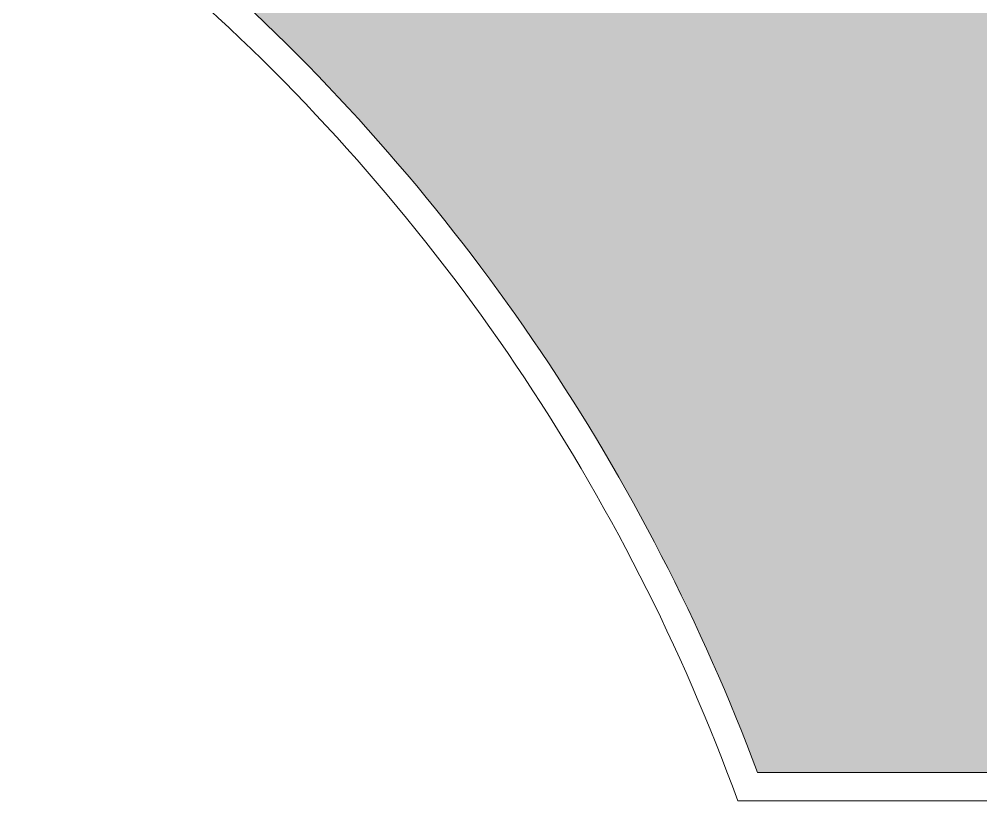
# Model space of a CAD drawing. Header units: metres. Extents: x 12093 to 20303, y 514 to 1412.
# Drawn here: x 19754.85 to 19759.94, y 806.64 to 810.78 of the extents above; entities that cross this region are included whole.
import ezdxf

# ---------------------------------------------------------------- set-up
doc = ezdxf.new("R2010")
doc.units = ezdxf.units.M
for name, color, linetype, lineweight in [('AREA VERDE', 62, 'Continuous', 13), ('grass', 64, 'Continuous', 13), ('MANZANAS-ORIGINALES', 147, 'Continuous', 9)]:
    doc.layers.add(name, color=color, linetype=linetype, lineweight=lineweight)

msp = doc.modelspace()

# ---------------------------------------------------------------- hatches: boundary and pattern name
at = {"layer": 'grass'}
h = msp.add_hatch(dxfattribs=at)
h.set_pattern_fill('AR-CONC', color=256, scale=0.004, style=0)
h.set_pattern_definition([(50, (0, 0), (0.728738676, -0.063756342), [0.0762, -0.8382]), (355, (0, 0), (-0.140971304, 0.764226572), [0.06096, -0.67056]), (100.451, (0.0607, -0.0053), (0.587770007, 0.700466751), [0.06476, -0.71236]), (46.1842, (0, 0.2032), (1.084316164, -0.16816931), [0.1143, -1.2573]), (96.6356, (0.0904, 0.1892), (0.94961694, 0.989702224), [0.09714, -1.06854]), (351.184, (0, 0.2032), (0.949618423, 0.98970047), [0.09144, -1.00584]), (21, (0.1016, 0.1524), (0.60645952, -0.409062074), [0.0762, -0.8382]), (326, (0.1016, 0.1524), (0.247208113, 0.736751864), [0.06096, -0.67056]), (71.4514, (0.15214, 0.1183), (0.853665963, 0.32769143), [0.06476, -0.71236]), (37.5, (0, 0), (0.012354413, 0.3382201555), [0, -0.662432, 0, -0.68072, 0, -0.6731]), (7.5, (0, 0), (0.26727865, 0.400722299), [0, -0.388112, 0, -0.647192, 0, -0.25654]), (327.5, (-0.22657, 0), (0.5423623807, -0.022914976), [0, -0.254, 0, -0.79248, 0, -1.05156]), (317.5, (-0.32817, 0), (0.592516726, 0.101705964), [0, -0.3302, 0, -0.526288, 0, -0.74676])])
h.paths.add_polyline_path([(19762.6703, 825.2874), (19762.18, 825.6336), (19763.6779, 827.7552), (19764.166, 827.4106), (19767.1448, 831.639, 0.025063), (19766.8597, 831.6533), (19751.3533, 831.6533), (19751.3533, 828.1378), (19751.9533, 828.1378), (19751.9533, 825.5406), (19751.3533, 825.5406), (19751.3533, 819.578), (19751.9533, 819.578), (19751.9533, 816.9808), (19751.3533, 816.9808), (19751.3533, 813.4325, -0.058435), (19753.6879, 812.5372), (19756.7316, 816.8577), (19756.2414, 817.2039), (19757.7393, 819.3255), (19758.2274, 818.9809)])
h.paths.add_polyline_path([(19760.5164, 817.3683), (19761.0052, 817.0247), (19759.5117, 814.9), (19759.0207, 815.2451), (19755.9769, 810.9246, -0.117537), (19758.7558, 806.7946), (19760.292, 806.7946), (19760.292, 807.3947), (19762.8891, 807.3947), (19762.8891, 806.7946), (19765.5886, 806.7946), (19765.5886, 807.3947), (19768.1857, 807.3947), (19768.1857, 806.7946), (19769.7097, 806.7946), (19769.7097, 828.8033, 0.111349), (19769.4339, 830.0264), (19766.455, 825.798), (19766.9438, 825.4545), (19765.4503, 823.3297), (19764.9593, 823.6748)])

# ---------------------------------------------------------------- linework, layer by layer
at = {"layer": 'AREA VERDE'}
msp.add_line((19758.7558, 806.7946), (19760.292, 806.7946), dxfattribs=at)
msp.add_arc((19748.7033, 803.0307), 10.7341, 20.52726, 47.3417, dxfattribs=at)
at = {"layer": 'MANZANAS-ORIGINALES'}
msp.add_line((19758.6512, 806.6446), (19760.392, 806.6446), dxfattribs=at)
msp.add_arc((19748.7033, 803.0307), 10.5841, 19.96526, 48.05332, dxfattribs=at)

doc.saveas('drawing.dxf')
